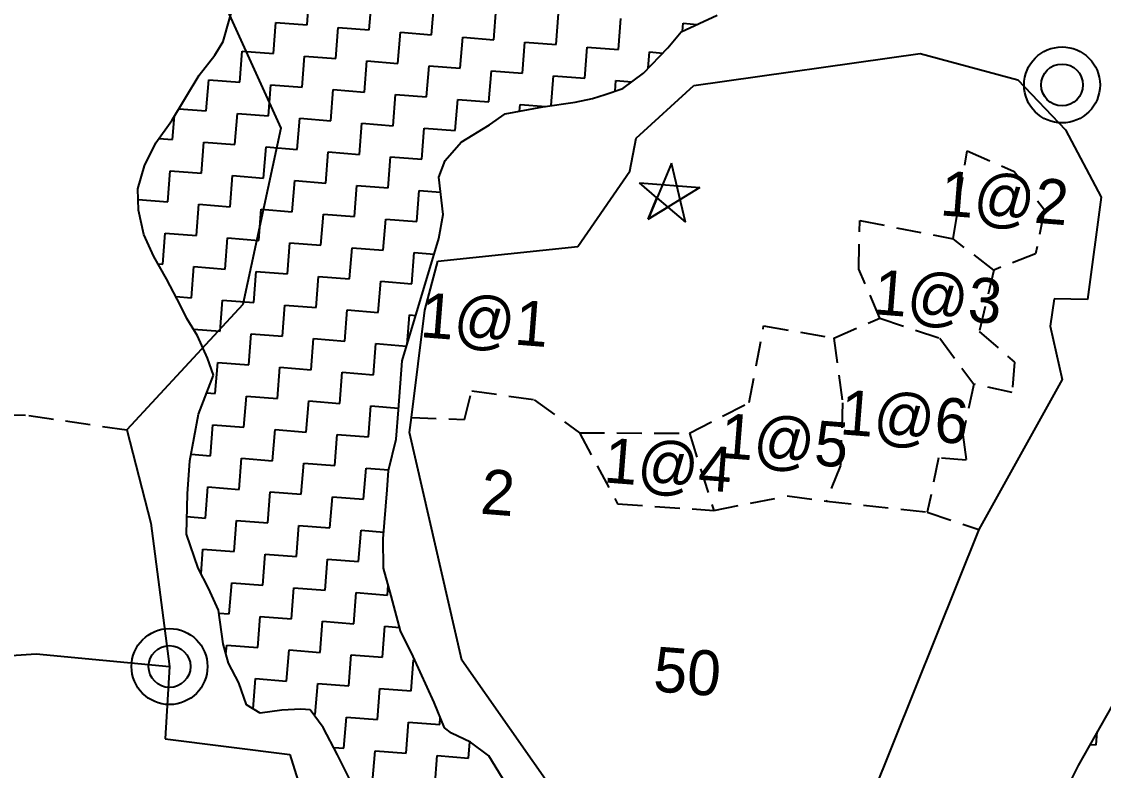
# Model space of a CAD drawing. Header units: metres. Extents: x 292752 to 294952, y 2098977 to 2102453.
# Drawn here: x 294471.8 to 294689, y 2100731.1 to 2100881.4 of the extents above; entities that cross this region are included whole.
import ezdxf
from ezdxf.enums import TextEntityAlignment as Align

# ---------------------------------------------------------------- set-up
doc = ezdxf.new("R2010")
doc.units = ezdxf.units.M
doc.linetypes.add('DASHED', pattern=[0.75, 0.5, -0.25])
for name, color, linetype in [('POLY_HATCH', 12, 'Continuous'), ('POLY_PARCEL', 6, 'Continuous'), ('POLY_SUBPARCEL', 6, 'DASHED'), ('TEXT_MAPIN', 7, 'Continuous'), ('TEXT_PARCEL', 7, 'Continuous')]:
    doc.layers.add(name, color=color, linetype=linetype)
doc.styles.add('TEXT_MAP', font='', dxfattribs={"height": 2.5})
doc.styles.get('TEXT_MAP').set_extended_font_data('Kruti Dev 050')

msp = doc.modelspace()

# ---------------------------------------------------------------- linework, layer by layer
for p, q in [((294602.26, 2100853), (294597.58, 2100841.74)), ((294605.1, 2100841.15), (294602.26, 2100853)), ((294595.83, 2100849.06), (294607.98, 2100848.1)), ((294599.36, 2100846.05), (294595.83, 2100849.06)), ((294607.98, 2100848.1), (294597.58, 2100841.74)), ((294597.58, 2100841.74), (294599.36, 2100846.05)), ((294599.36, 2100846.05), (294601.56, 2100844.17)), ((294597.58, 2100841.74), (294601.56, 2100844.17)), ((294601.56, 2100844.17), (294605.1, 2100841.15))]:
    msp.add_line(p, q)
for centre, radius in [((294680.68, 2100868.71), 7.63), ((294680.68, 2100868.71), 4.2), ((294501.5, 2100751.93), 7.63), ((294501.5, 2100751.93), 4.2)]:
    msp.add_circle(centre, radius)
at = {"layer": 'POLY_HATCH'}
for p, q in [((294512.25, 2100877.42), (294514.83, 2100886.46)), ((294604.25, 2100879.37), (294611.42, 2100882.75)), ((294601.52, 2100876.14), (294604.25, 2100879.37)), ((294510.61, 2100874.7), (294512.25, 2100877.42)), ((294596.69, 2100871.09), (294601.52, 2100876.14)), ((294507.43, 2100870.66), (294510.61, 2100874.7)), ((294501.95, 2100861.58), (294507.43, 2100870.66)), ((294592.49, 2100867.97), (294596.69, 2100871.09)), ((294588.94, 2100866.77), (294592.49, 2100867.97)), ((294576.42, 2100864.31), (294582.91, 2100865.28)), ((294582.91, 2100865.28), (294586.42, 2100865.99)), ((294586.42, 2100865.99), (294588.94, 2100866.77)), ((294565.77, 2100860.71), (294568.91, 2100862.93)), ((294568.91, 2100862.93), (294576.42, 2100864.31)), ((294498.74, 2100857.07), (294501.95, 2100861.58)), ((294560.07, 2100857.22), (294565.77, 2100860.71)), ((294496.47, 2100852.49), (294498.74, 2100857.07)), ((294556.82, 2100853.53), (294560.07, 2100857.22)), ((294495.15, 2100847.83), (294496.47, 2100852.49)), ((294555.57, 2100850.18), (294556.82, 2100853.53)), ((294556.46, 2100842.71), (294555.57, 2100850.18)), ((294495.29, 2100843.54), (294495.15, 2100847.83)), ((294496.34, 2100838.69), (294495.29, 2100843.54)), ((294555.58, 2100837.85), (294556.46, 2100842.71)), ((294498.37, 2100834.25), (294496.34, 2100838.69)), ((294548.21, 2100813.28), (294555.58, 2100837.85)), ((294500.87, 2100829.76), (294498.37, 2100834.25)), ((294503.77, 2100824.3), (294500.87, 2100829.76)), ((294505.01, 2100821.82), (294503.77, 2100824.3)), ((294507.11, 2100818.32), (294505.01, 2100821.82)), ((294509.14, 2100813.88), (294507.11, 2100818.32)), ((294510.3, 2100810.45), (294509.14, 2100813.88)), ((294547.44, 2100803.48), (294548.21, 2100813.28)), ((294507.3, 2100802.6), (294510.3, 2100810.45)), ((294505.61, 2100793.21), (294507.3, 2100802.6)), ((294546.98, 2100797.6), (294547.44, 2100803.48)), ((294545.49, 2100791.31), (294546.98, 2100797.6)), ((294505.08, 2100786.59), (294505.61, 2100793.21)), ((294545.18, 2100787.39), (294545.49, 2100791.31)), ((294504.92, 2100778.51), (294505.08, 2100786.59)), ((294544.41, 2100777.59), (294545.18, 2100787.39)), ((294507.24, 2100771.66), (294504.92, 2100778.51)), ((294544.44, 2100771.67), (294544.41, 2100777.59)), ((294509.31, 2100767.69), (294507.24, 2100771.66)), ((294545.97, 2100766.12), (294544.44, 2100771.67)), ((294511.34, 2100763.24), (294509.31, 2100767.69)), ((294547.88, 2100759.07), (294545.97, 2100766.12)), ((294512.24, 2100756.51), (294511.34, 2100763.24)), ((294550.44, 2100753.94), (294547.88, 2100759.07)), ((294699.38, 2100759.44), (294683.9, 2100732.06)), ((294513.36, 2100752.61), (294512.24, 2100756.51)), ((294554.64, 2100744.73), (294550.44, 2100753.94)), ((294515.43, 2100748.64), (294513.36, 2100752.61)), ((294516.98, 2100744.23), (294515.43, 2100748.64)), ((294519.71, 2100742.59), (294516.98, 2100744.23)), ((294524.05, 2100743.2), (294519.71, 2100742.59)), ((294527.87, 2100743.37), (294524.05, 2100743.2)), ((294529.77, 2100743.22), (294527.87, 2100743.37)), ((294532.34, 2100739.69), (294529.77, 2100743.22)), ((294556.71, 2100739.64), (294554.64, 2100744.73)), ((294535.25, 2100734.22), (294532.34, 2100739.69)), ((294558.1, 2100738.54), (294556.71, 2100739.64)), ((294561.91, 2100736.76), (294558.1, 2100738.54)), ((294565.64, 2100734), (294561.91, 2100736.76)), ((294537.71, 2100729.26), (294535.25, 2100734.22)), ((294573.5, 2100721.05), (294565.64, 2100734)), ((294683.9, 2100732.06), (294680.37, 2100724.95))]:
    msp.add_line(p, q, dxfattribs=at)
at = {"layer": 'POLY_HATCH', "linetype": 'Continuous'}
for p, q in [((294529.11, 2100880.76), (294529.6, 2100887.01)), ((294541.61, 2100879.78), (294542.1, 2100886.03)), ((294554.11, 2100878.79), (294554.6, 2100885.04)), ((294566.61, 2100877.8), (294567.1, 2100884.05)), ((294579.11, 2100876.82), (294579.6, 2100883.07)), ((294591.61, 2100875.83), (294592.1, 2100882.08)), ((294522.36, 2100875.01), (294522.86, 2100881.26)), ((294522.86, 2100881.26), (294529.11, 2100880.76)), ((294534.86, 2100874.02), (294535.36, 2100880.27)), ((294535.36, 2100880.27), (294541.61, 2100879.78)), ((294604.48, 2100879.48), (294604.6, 2100881.09)), ((294604.6, 2100881.09), (294607.43, 2100880.87)), ((294547.36, 2100873.03), (294547.86, 2100879.28)), ((294547.86, 2100879.28), (294554.11, 2100878.79)), ((294559.86, 2100872.05), (294560.36, 2100878.3)), ((294560.36, 2100878.3), (294566.61, 2100877.8)), ((294572.37, 2100871.06), (294572.86, 2100877.31)), ((294572.86, 2100877.31), (294579.11, 2100876.82)), ((294584.87, 2100870.07), (294585.36, 2100876.32)), ((294585.36, 2100876.32), (294591.61, 2100875.83)), ((294515.62, 2100869.25), (294516.11, 2100875.5)), ((294516.11, 2100875.5), (294522.36, 2100875.01)), ((294528.12, 2100868.26), (294528.61, 2100874.51)), ((294528.61, 2100874.51), (294534.86, 2100874.02)), ((294540.62, 2100867.28), (294541.11, 2100873.53)), ((294541.11, 2100873.53), (294547.36, 2100873.03)), ((294597.6, 2100872.05), (294597.86, 2100875.34)), ((294597.86, 2100875.34), (294600.55, 2100875.12)), ((294553.12, 2100866.29), (294553.61, 2100872.54)), ((294553.61, 2100872.54), (294559.86, 2100872.05)), ((294565.62, 2100865.3), (294566.12, 2100871.55)), ((294566.12, 2100871.55), (294572.37, 2100871.06)), ((294508.88, 2100863.49), (294509.37, 2100869.74)), ((294509.37, 2100869.74), (294515.62, 2100869.25)), ((294578.14, 2100864.57), (294578.62, 2100870.57)), ((294578.62, 2100870.57), (294584.87, 2100870.07)), ((294590.95, 2100867.45), (294591.12, 2100869.58)), ((294591.12, 2100869.58), (294594.31, 2100869.33)), ((294521.38, 2100862.5), (294521.87, 2100868.76)), ((294521.87, 2100868.76), (294528.12, 2100868.26)), ((294533.88, 2100861.52), (294534.37, 2100867.77)), ((294534.37, 2100867.77), (294540.62, 2100867.28)), ((294546.38, 2100860.53), (294546.87, 2100866.78)), ((294546.87, 2100866.78), (294553.12, 2100866.29)), ((294558.88, 2100859.55), (294559.37, 2100865.8)), ((294559.37, 2100865.8), (294565.62, 2100865.3)), ((294571.77, 2100863.46), (294571.87, 2100864.81)), ((294571.87, 2100864.81), (294577.03, 2100864.4)), ((294503.37, 2100863.93), (294508.88, 2100863.49)), ((294514.63, 2100856.75), (294515.13, 2100863)), ((294515.13, 2100863), (294521.38, 2100862.5)), ((294502.13, 2100857.73), (294502.51, 2100862.5)), ((294527.13, 2100855.76), (294527.63, 2100862.01)), ((294527.63, 2100862.01), (294533.88, 2100861.52)), ((294539.63, 2100854.77), (294540.13, 2100861.03)), ((294540.13, 2100861.03), (294546.38, 2100860.53)), ((294552.13, 2100853.79), (294552.63, 2100860.04)), ((294552.63, 2100860.04), (294558.88, 2100859.55)), ((294499.37, 2100857.95), (294502.13, 2100857.73)), ((294507.89, 2100850.99), (294508.38, 2100857.24)), ((294508.38, 2100857.24), (294514.63, 2100856.75)), ((294520.39, 2100850), (294520.88, 2100856.25)), ((294520.88, 2100856.25), (294527.13, 2100855.76)), ((294532.89, 2100849.02), (294533.38, 2100855.27)), ((294533.38, 2100855.27), (294539.63, 2100854.77)), ((294545.39, 2100848.03), (294545.88, 2100854.28)), ((294545.88, 2100854.28), (294552.13, 2100853.79)), ((294501.15, 2100845.23), (294501.64, 2100851.48)), ((294501.64, 2100851.48), (294507.89, 2100850.99)), ((294513.65, 2100844.25), (294514.14, 2100850.5)), ((294514.14, 2100850.5), (294520.39, 2100850)), ((294526.15, 2100843.26), (294526.64, 2100849.51)), ((294526.64, 2100849.51), (294532.89, 2100849.02)), ((294538.65, 2100842.27), (294539.14, 2100848.52)), ((294539.14, 2100848.52), (294545.39, 2100848.03)), ((294551.15, 2100841.29), (294551.64, 2100847.54)), ((294551.64, 2100847.54), (294555.92, 2100847.2)), ((294495.22, 2100845.7), (294501.15, 2100845.23)), ((294506.9, 2100838.49), (294507.4, 2100844.74)), ((294507.4, 2100844.74), (294513.65, 2100844.25)), ((294519.4, 2100837.5), (294519.9, 2100843.75)), ((294519.9, 2100843.75), (294526.15, 2100843.26)), ((294531.9, 2100836.52), (294532.4, 2100842.77)), ((294532.4, 2100842.77), (294538.65, 2100842.27)), ((294544.4, 2100835.53), (294544.9, 2100841.78)), ((294544.9, 2100841.78), (294551.15, 2100841.29)), ((294500.16, 2100832.73), (294500.65, 2100838.98)), ((294500.65, 2100838.98), (294506.9, 2100838.49)), ((294512.66, 2100831.75), (294513.15, 2100838)), ((294513.15, 2100838), (294519.4, 2100837.5)), ((294525.16, 2100830.76), (294525.65, 2100837.01)), ((294525.65, 2100837.01), (294531.9, 2100836.52)), ((294537.66, 2100829.77), (294538.15, 2100836.02)), ((294538.15, 2100836.02), (294544.4, 2100835.53)), ((294550.16, 2100828.79), (294550.65, 2100835.04)), ((294550.65, 2100835.04), (294554.64, 2100834.72)), ((294499.17, 2100832.81), (294500.16, 2100832.73)), ((294505.92, 2100825.99), (294506.41, 2100832.24)), ((294506.41, 2100832.24), (294512.66, 2100831.75)), ((294518.42, 2100825), (294518.91, 2100831.25)), ((294518.91, 2100831.25), (294525.16, 2100830.76)), ((294530.92, 2100824.02), (294531.41, 2100830.27)), ((294531.41, 2100830.27), (294537.66, 2100829.77)), ((294543.42, 2100823.03), (294543.91, 2100829.28)), ((294543.91, 2100829.28), (294550.16, 2100828.79)), ((294502.74, 2100826.24), (294505.92, 2100825.99)), ((294511.67, 2100819.25), (294512.17, 2100825.5)), ((294512.17, 2100825.5), (294518.42, 2100825)), ((294524.17, 2100818.26), (294524.67, 2100824.51)), ((294524.67, 2100824.51), (294530.92, 2100824.02)), ((294536.67, 2100817.27), (294537.17, 2100823.52)), ((294537.17, 2100823.52), (294543.42, 2100823.03)), ((294549.2, 2100816.56), (294549.67, 2100822.54)), ((294549.67, 2100822.54), (294550.96, 2100822.43)), ((294506.3, 2100819.67), (294511.67, 2100819.25)), ((294517.43, 2100812.5), (294517.92, 2100818.75)), ((294517.92, 2100818.75), (294524.17, 2100818.26)), ((294529.93, 2100811.52), (294530.42, 2100817.77)), ((294530.42, 2100817.77), (294536.67, 2100817.27)), ((294542.43, 2100810.53), (294542.92, 2100816.78)), ((294542.92, 2100816.78), (294549.11, 2100816.29)), ((294510.69, 2100806.74), (294511.18, 2100813)), ((294511.18, 2100813), (294517.43, 2100812.5)), ((294523.19, 2100805.76), (294523.68, 2100812.01)), ((294523.68, 2100812.01), (294529.93, 2100811.52)), ((294535.69, 2100804.77), (294536.18, 2100811.02)), ((294536.18, 2100811.02), (294542.43, 2100810.53)), ((294508.94, 2100806.88), (294510.69, 2100806.74)), ((294516.44, 2100800), (294516.94, 2100806.25)), ((294516.94, 2100806.25), (294523.19, 2100805.76)), ((294528.94, 2100799.01), (294529.44, 2100805.27)), ((294529.44, 2100805.27), (294535.69, 2100804.77)), ((294541.44, 2100798.03), (294541.94, 2100804.28)), ((294541.94, 2100804.28), (294547.47, 2100803.84)), ((294509.7, 2100794.24), (294510.19, 2100800.49)), ((294510.19, 2100800.49), (294516.44, 2100800)), ((294522.2, 2100793.26), (294522.69, 2100799.51)), ((294522.69, 2100799.51), (294528.94, 2100799.01)), ((294534.7, 2100792.27), (294535.19, 2100798.52)), ((294535.19, 2100798.52), (294541.44, 2100798.03)), ((294505.85, 2100794.55), (294509.7, 2100794.24)), ((294515.46, 2100787.5), (294515.95, 2100793.75)), ((294515.95, 2100793.75), (294522.2, 2100793.26)), ((294527.96, 2100786.51), (294528.45, 2100792.76)), ((294528.45, 2100792.76), (294534.7, 2100792.27)), ((294540.46, 2100785.53), (294540.95, 2100791.78)), ((294540.95, 2100791.78), (294545.52, 2100791.42)), ((294508.71, 2100781.74), (294509.21, 2100787.99)), ((294509.21, 2100787.99), (294515.46, 2100787.5)), ((294521.21, 2100780.76), (294521.71, 2100787.01)), ((294521.71, 2100787.01), (294527.96, 2100786.51)), ((294533.71, 2100779.77), (294534.21, 2100786.02)), ((294534.21, 2100786.02), (294540.46, 2100785.53)), ((294504.99, 2100782.04), (294508.71, 2100781.74)), ((294514.47, 2100775), (294514.96, 2100781.25)), ((294514.96, 2100781.25), (294521.21, 2100780.76)), ((294526.97, 2100774.01), (294527.46, 2100780.26)), ((294527.46, 2100780.26), (294533.71, 2100779.77)), ((294539.47, 2100773.03), (294539.96, 2100779.28)), ((294539.96, 2100779.28), (294544.51, 2100778.92)), ((294507.83, 2100770.53), (294508.22, 2100775.49)), ((294508.22, 2100775.49), (294514.47, 2100775)), ((294520.23, 2100768.26), (294520.72, 2100774.51)), ((294520.72, 2100774.51), (294526.97, 2100774.01)), ((294532.73, 2100767.27), (294533.22, 2100773.52)), ((294533.22, 2100773.52), (294539.47, 2100773.03)), ((294513.48, 2100762.5), (294513.98, 2100768.75)), ((294513.98, 2100768.75), (294520.23, 2100768.26)), ((294525.98, 2100761.51), (294526.48, 2100767.76)), ((294526.48, 2100767.76), (294532.73, 2100767.27)), ((294545.23, 2100766.28), (294545.38, 2100768.25)), ((294538.49, 2100760.53), (294538.98, 2100766.78)), ((294538.98, 2100766.78), (294545.23, 2100766.28)), ((294511.42, 2100762.66), (294513.48, 2100762.5)), ((294519.24, 2100755.76), (294519.73, 2100762.01)), ((294519.73, 2100762.01), (294525.98, 2100761.51)), ((294531.74, 2100754.77), (294532.23, 2100761.02)), ((294532.23, 2100761.02), (294538.49, 2100760.53)), ((294544.24, 2100753.78), (294544.74, 2100760.03)), ((294544.74, 2100760.03), (294547.68, 2100759.8)), ((294512.84, 2100754.4), (294512.99, 2100756.25)), ((294512.99, 2100756.25), (294519.24, 2100755.76)), ((294525, 2100749.01), (294525.49, 2100755.26)), ((294525.49, 2100755.26), (294531.74, 2100754.77)), ((294537.5, 2100748.03), (294537.99, 2100754.28)), ((294537.99, 2100754.28), (294544.24, 2100753.78)), ((294550, 2100747.04), (294550.49, 2100753.29)), ((294550.49, 2100753.29), (294550.74, 2100753.27)), ((294518.27, 2100743.46), (294518.75, 2100749.5)), ((294518.75, 2100749.5), (294525, 2100749.01)), ((294530.75, 2100742.27), (294531.25, 2100748.52)), ((294531.25, 2100748.52), (294537.5, 2100748.03)), ((294543.26, 2100741.28), (294543.75, 2100747.53)), ((294543.75, 2100747.53), (294550, 2100747.04)), ((294530.44, 2100742.29), (294530.75, 2100742.27)), ((294536.51, 2100735.52), (294537.01, 2100741.77)), ((294537.01, 2100741.77), (294543.26, 2100741.28)), ((294555.76, 2100740.29), (294555.87, 2100741.71)), ((294549.01, 2100734.54), (294549.51, 2100740.79)), ((294549.51, 2100740.79), (294555.76, 2100740.29)), ((294687.51, 2100736.19), (294687.72, 2100738.82)), ((294561.51, 2100733.55), (294561.77, 2100736.82)), ((294534.47, 2100735.69), (294536.51, 2100735.52)), ((294542.27, 2100728.78), (294542.76, 2100735.03)), ((294542.76, 2100735.03), (294549.01, 2100734.54)), ((294686.28, 2100736.28), (294687.51, 2100736.19)), ((294554.77, 2100727.79), (294555.26, 2100734.04)), ((294555.26, 2100734.04), (294561.51, 2100733.55))]:
    msp.add_line(p, q, dxfattribs=at)
at = {"layer": 'POLY_PARCEL'}
for p, q in [((294509.25, 2100892.11), (294523.84, 2100860.04)), ((294606.77, 2100868.58), (294652.19, 2100875.01)), ((294652.19, 2100875.01), (294671.81, 2100869.75)), ((294671.81, 2100869.75), (294681.41, 2100859.72)), ((294595.18, 2100857.99), (294606.77, 2100868.58)), ((294523.84, 2100860.04), (294516.24, 2100824.62)), ((294681.41, 2100859.72), (294688.51, 2100846.18)), ((294593.92, 2100851.42), (294595.18, 2100857.99)), ((294583.45, 2100836.29), (294593.92, 2100851.42)), ((294688.51, 2100846.18), (294685.77, 2100825.62)), ((294555.38, 2100833.32), (294583.45, 2100836.29)), ((294552.75, 2100823.51), (294555.38, 2100833.32)), ((294679.1, 2100825.78), (294678.3, 2100820.28)), ((294685.77, 2100825.62), (294679.1, 2100825.78)), ((294516.24, 2100824.62), (294492.93, 2100799.44)), ((294550.07, 2100801.95), (294552.75, 2100823.51)), ((294678.3, 2100820.28), (294680.72, 2100809.57)), ((294680.72, 2100809.57), (294663.98, 2100779.42)), ((294549.69, 2100798.9), (294550.07, 2100801.95)), ((294492.93, 2100799.44), (294497.76, 2100780.74)), ((294560.19, 2100753.2), (294549.69, 2100798.9)), ((294497.76, 2100780.74), (294501.5, 2100751.93)), ((294663.98, 2100779.42), (294634.38, 2100705.8)), ((294425.83, 2100751.13), (294474.72, 2100754.49)), ((294474.72, 2100754.49), (294501.5, 2100751.93)), ((294501.5, 2100751.93), (294500.66, 2100737.43)), ((294588.54, 2100712.76), (294560.19, 2100753.2)), ((294500.66, 2100737.43), (294525.64, 2100734.26)), ((294525.64, 2100734.26), (294529.2, 2100722.98))]:
    msp.add_line(p, q, dxfattribs=at)
at = {"layer": 'POLY_SUBPARCEL', "ltscale": 10}
for p, q in [((294658.82, 2100837.79), (294661.62, 2100855.47)), ((294661.62, 2100855.47), (294671.09, 2100851.36)), ((294671.09, 2100851.36), (294677.19, 2100843.61)), ((294677.19, 2100843.61), (294675.38, 2100834.8)), ((294639.87, 2100831.73), (294640.08, 2100841.5)), ((294640.08, 2100841.5), (294658.82, 2100837.79)), ((294667, 2100831.55), (294658.82, 2100837.79)), ((294675.38, 2100834.8), (294667, 2100831.55)), ((294644.13, 2100821.89), (294639.87, 2100831.73)), ((294667, 2100831.55), (294664.07, 2100819.19)), ((294634.86, 2100817.86), (294644.13, 2100821.89)), ((294644.13, 2100821.89), (294656.13, 2100817.86)), ((294617.89, 2100804.94), (294620.78, 2100820.37)), ((294620.78, 2100820.37), (294634.86, 2100817.86)), ((294664.07, 2100819.19), (294671.14, 2100813.04)), ((294634.86, 2100817.86), (294636.63, 2100804.86)), ((294656.13, 2100817.86), (294662.96, 2100808.65)), ((294671.14, 2100813.04), (294670.66, 2100806.93)), ((294662.96, 2100808.65), (294660.76, 2100798.48)), ((294670.66, 2100806.93), (294662.96, 2100808.65)), ((294560.72, 2100801.51), (294562.2, 2100807.31)), ((294562.2, 2100807.31), (294574.73, 2100805.51)), ((294574.73, 2100805.51), (294583.8, 2100798.87)), ((294605.86, 2100798.77), (294617.89, 2100804.94)), ((294636.63, 2100804.86), (294636.2, 2100792.3)), ((294452.58, 2100803), (294473.23, 2100802.35)), ((294473.23, 2100802.35), (294492.93, 2100799.44)), ((294550.07, 2100801.95), (294560.72, 2100801.51)), ((294583.8, 2100798.87), (294605.86, 2100798.77)), ((294583.8, 2100798.87), (294591.46, 2100784.59)), ((294605.86, 2100798.77), (294610.76, 2100783.27)), ((294660.76, 2100798.48), (294661.47, 2100793.38)), ((294655.91, 2100793.82), (294653.64, 2100782.95)), ((294661.47, 2100793.38), (294655.91, 2100793.82)), ((294636.2, 2100792.3), (294633.38, 2100785.16)), ((294591.46, 2100784.59), (294610.76, 2100783.27)), ((294610.76, 2100783.27), (294625.5, 2100786.19)), ((294625.5, 2100786.19), (294633.38, 2100785.16)), ((294633.38, 2100785.16), (294653.64, 2100782.95)), ((294653.64, 2100782.95), (294663.98, 2100779.42))]:
    msp.add_line(p, q, dxfattribs=at)

# ---------------------------------------------------------------- texts
at = {"layer": 'TEXT_MAPIN', "style": 'TEXT_MAP'}
for s, height, p in [('1@2', 9.029, (294669.11, 2100845.38)), ('1@3', 9.029, (294655.74, 2100825.53)), ('1@1', 9.029, (294564.75, 2100820.92)), ('1@6', 9.029, (294649.01, 2100801.41)), ('1@5', 9.029, (294624.91, 2100796.7)), ('1@4', 9.029, (294601.6, 2100791.75)), ('2', 9.03, (294567.44, 2100786.95))]:
    msp.add_text(s, height=height, rotation=355.4876, dxfattribs=at).set_placement(p, align=Align.MIDDLE)
at = {"layer": 'TEXT_PARCEL', "style": 'TEXT_MAP'}
msp.add_text('50', height=9.029, rotation=355.4876, dxfattribs=at).set_placement((294605.48, 2100750.95), align=Align.MIDDLE)

doc.saveas('drawing.dxf')
